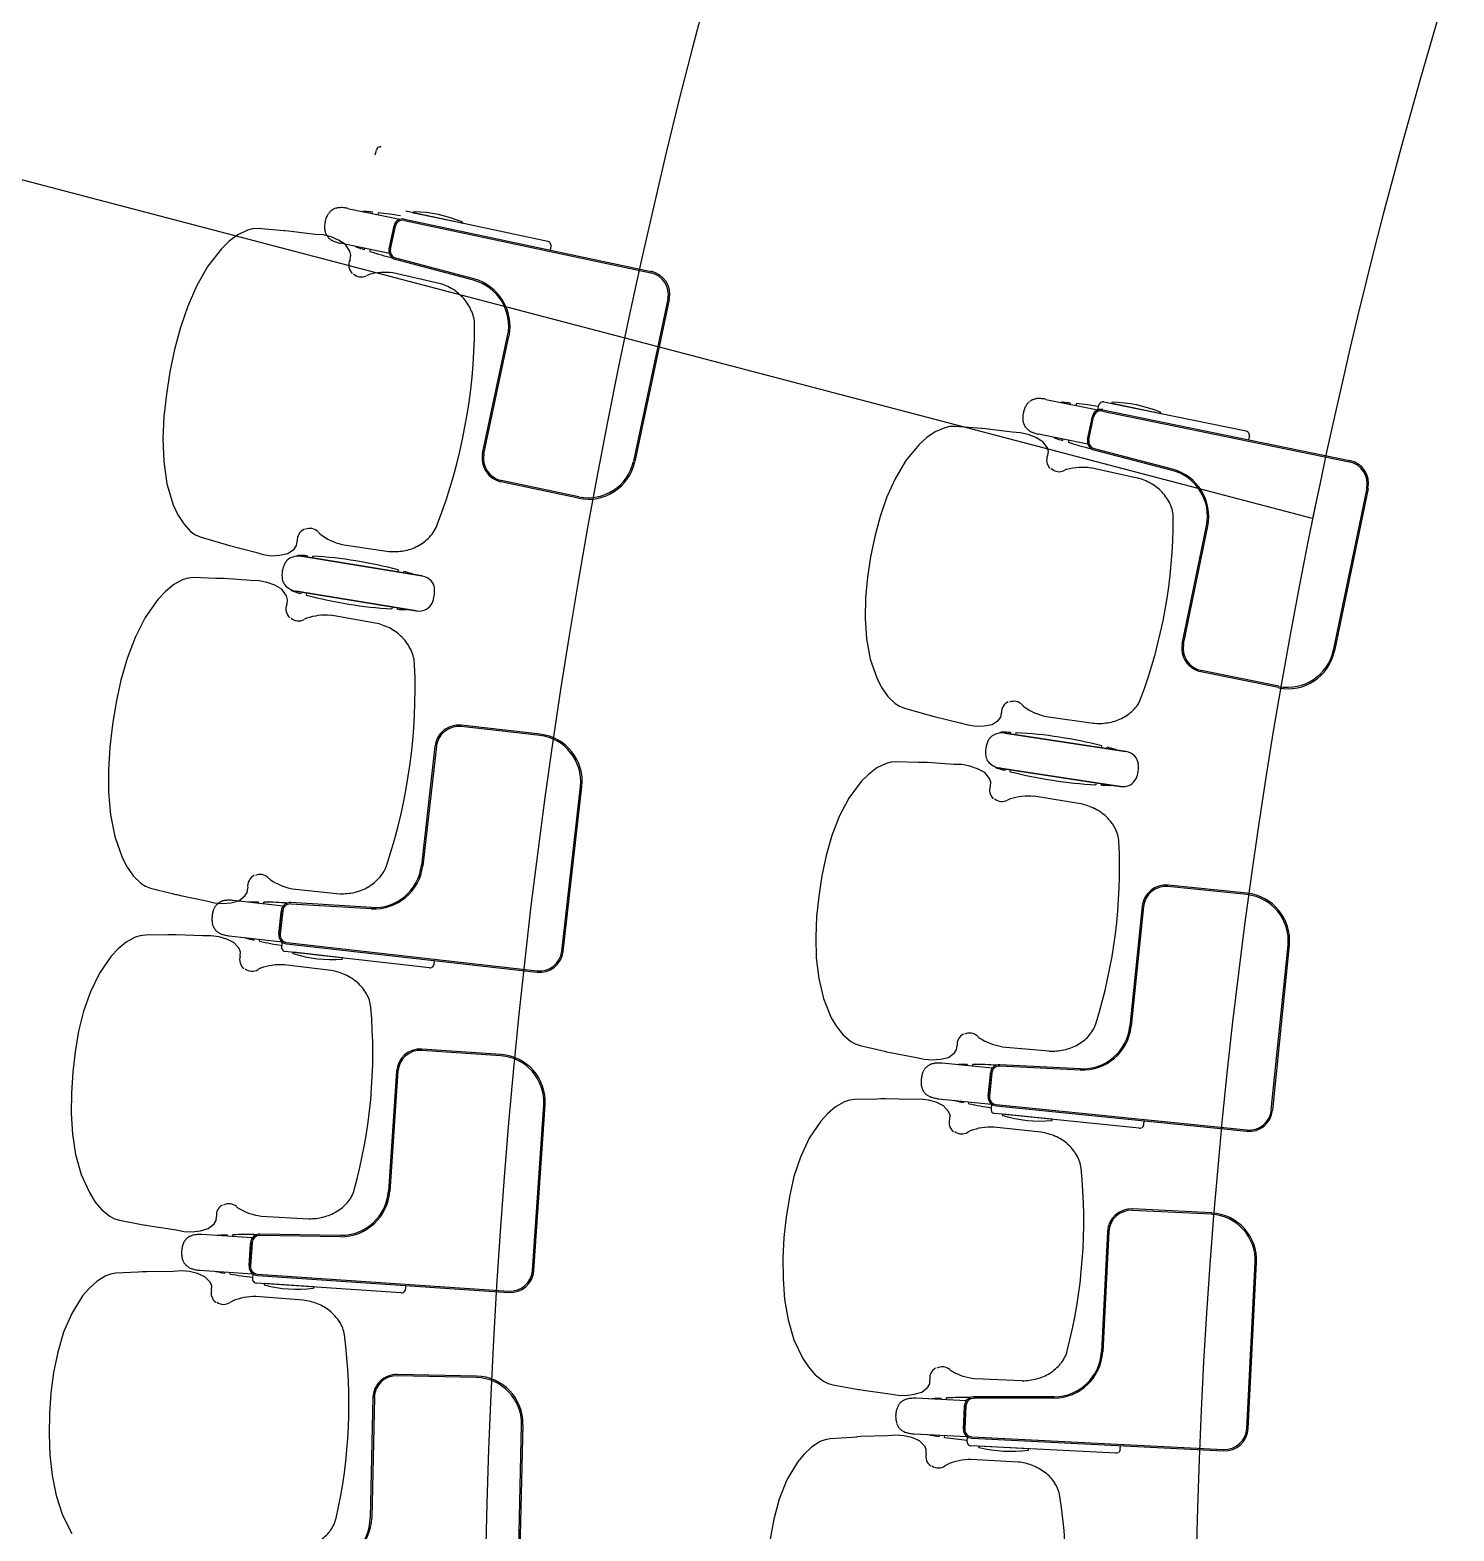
# Model space of a CAD drawing. Extents: x 324 to 2190, y 315 to 1855.
# Drawn here: x 703.1 to 799.3, y 1350.6 to 1452 of the extents above; entities that cross this region are included whole.
import ezdxf

# ---------------------------------------------------------------- set-up
doc = ezdxf.new("R2010")
doc.units = 0
doc.header["$LTSCALE"] = 48
doc.header["$MEASUREMENT"] = 0
doc.layers.add('first flr', color=8, linetype='CONTINUOUS')

msp = doc.modelspace()

# ---------------------------------------------------------------- linework, layer by layer
at = {"layer": 'first flr'}
for p, q in [((789.78, 1419), (557.85, 1479.88)), ((726.45, 1443.59), (726.52, 1443.91)), ((724.57, 1439.97), (728.1, 1439.23)), ((726.23, 1439.62), (726.25, 1439.71)), ((726.64, 1439.67), (726.61, 1439.54)), ((727.39, 1437.23), (727.72, 1438.79)), ((728.41, 1439.16), (745.06, 1435.62)), ((728.43, 1439.25), (745.08, 1435.71)), ((738.1, 1437.73), (728.5, 1439.77)), ((729.03, 1439.68), (729.03, 1439.72)), ((732.29, 1438.96), (729.05, 1439.65)), ((732.33, 1439.02), (732.32, 1438.98)), ((727.48, 1437.21), (727.81, 1438.77)), ((727.41, 1436.91), (724.07, 1437.62)), ((725.71, 1437.17), (725.73, 1437.26)), ((726.11, 1437.18), (726.08, 1437.05)), ((738.32, 1437.4), (738.27, 1437.16)), ((733.09, 1435.11), (727.82, 1436.52)), ((733.11, 1435.2), (727.84, 1436.61)), ((730.77, 1434.9), (727.64, 1435.61)), ((746.22, 1433.83), (743.89, 1422.87)), ((746.31, 1433.81), (743.98, 1422.85)), ((733.7, 1423.39), (735.39, 1431.35)), ((733.79, 1423.37), (735.48, 1431.33)), ((771.75, 1427.06), (775.28, 1426.34)), ((773.41, 1426.72), (773.43, 1426.81)), ((773.82, 1426.77), (773.79, 1426.64)), ((775.28, 1426.34), (775.35, 1426.66)), ((785.29, 1424.9), (775.68, 1426.88)), ((776.2, 1426.8), (776.21, 1426.84)), ((779.47, 1426.1), (776.23, 1426.77)), ((774.58, 1424.34), (774.9, 1425.9)), ((774.67, 1424.32), (774.99, 1425.88)), ((775.59, 1426.27), (792.26, 1422.84)), ((775.61, 1426.36), (792.28, 1422.93)), ((779.51, 1426.16), (779.5, 1426.12)), ((774.6, 1424.02), (771.26, 1424.7)), ((772.91, 1424.27), (772.92, 1424.36)), ((773.3, 1424.28), (773.28, 1424.15)), ((780.29, 1422.26), (775.02, 1423.63)), ((780.32, 1422.35), (775.04, 1423.72)), ((785.51, 1424.57), (785.46, 1424.34)), ((740.2, 1420.47), (734.95, 1421.58)), ((777.93, 1421.74), (774.79, 1422.42)), ((740.18, 1420.38), (734.94, 1421.49)), ((793.44, 1421.06), (791.18, 1410.08)), ((793.53, 1421.04), (791.27, 1410.06)), ((780.98, 1410.54), (782.62, 1418.51)), ((781.07, 1410.52), (782.71, 1418.49)), ((721.84, 1416.49), (721.82, 1416.4)), ((722.2, 1416.34), (722.22, 1416.47)), ((724.19, 1417.25), (727.37, 1416.78)), ((727.99, 1415.53), (727.97, 1415.4)), ((728.35, 1415.34), (728.37, 1415.43)), ((721.43, 1414.02), (721.42, 1413.93)), ((721.79, 1413.83), (721.82, 1413.96)), ((726.58, 1411.9), (723.41, 1412.46)), ((727.58, 1413.02), (727.56, 1412.89)), ((727.95, 1412.87), (727.97, 1412.96)), ((729.23, 1412.76), (729.07, 1412.78)), ((787.48, 1407.57), (782.23, 1408.65)), ((787.5, 1407.66), (782.25, 1408.74)), ((771.77, 1405.63), (774.95, 1405.17)), ((737.58, 1404.33), (732.25, 1404.94)), ((737.59, 1404.43), (732.26, 1405.04)), ((769.37, 1404.55), (769.35, 1404.45)), ((769.74, 1404.39), (769.76, 1404.53)), ((730.48, 1403.62), (729.56, 1395.54)), ((730.58, 1403.61), (729.65, 1395.53)), ((775.53, 1403.64), (775.51, 1403.51)), ((775.89, 1403.45), (775.91, 1403.54)), ((768.99, 1402.07), (768.98, 1401.98)), ((769.35, 1401.88), (769.37, 1402.02)), ((739.05, 1389.75), (740.32, 1400.89)), ((739.14, 1389.74), (740.41, 1400.88)), ((774.12, 1399.71), (770.95, 1400.23)), ((775.15, 1401.13), (775.13, 1401)), ((775.52, 1400.98), (775.53, 1401.07)), ((776.8, 1400.88), (776.63, 1400.9)), ((785.36, 1393.68), (780.02, 1394.22)), ((720.23, 1392.8), (716.84, 1393.19)), ((720.85, 1393.96), (724.05, 1393.64)), ((785.35, 1393.58), (780.01, 1394.13)), ((718.54, 1393.09), (718.53, 1393)), ((718.91, 1392.95), (718.92, 1393.08)), ((720.11, 1392.5), (719.93, 1390.92)), ((720.2, 1392.49), (720.02, 1390.91)), ((726.18, 1392.61), (720.73, 1392.94)), ((726.18, 1392.7), (720.74, 1393.04)), ((778.26, 1392.79), (777.44, 1384.69)), ((778.35, 1392.78), (777.53, 1384.68)), ((716.57, 1390.79), (720.15, 1390.38)), ((718.25, 1390.6), (718.24, 1390.51)), ((718.62, 1390.43), (718.64, 1390.56)), ((720.15, 1390.38), (720.11, 1390.05)), ((720.45, 1390.26), (737.37, 1388.33)), ((720.46, 1390.35), (737.38, 1388.42)), ((786.99, 1379.02), (788.13, 1390.17)), ((787.09, 1379.01), (788.22, 1390.16)), ((730.11, 1388.63), (720.36, 1389.74)), ((720.88, 1389.66), (720.88, 1389.62)), ((724.2, 1389.31), (720.91, 1389.68)), ((724.22, 1389.24), (724.23, 1389.27)), ((730.42, 1388.88), (730.45, 1389.12)), ((723.47, 1388.44), (720.29, 1388.84)), ((734.94, 1382.68), (729.58, 1383.05)), ((734.94, 1382.78), (729.59, 1383.14)), ((768.79, 1383.3), (771.99, 1383.01)), ((768.14, 1381.84), (764.75, 1382.18)), ((766.44, 1382.1), (766.44, 1382.01)), ((766.82, 1381.97), (766.83, 1382.1)), ((774.09, 1381.72), (768.64, 1381.98)), ((774.1, 1381.81), (768.65, 1382.08)), ((727.88, 1381.65), (727.33, 1373.53)), ((727.98, 1381.64), (727.43, 1373.52)), ((768.02, 1381.54), (767.86, 1379.95)), ((768.11, 1381.53), (767.95, 1379.94)), ((737.07, 1368.18), (737.83, 1379.37)), ((737.17, 1368.18), (737.92, 1379.36)), ((764.51, 1379.78), (768.09, 1379.42)), ((766.19, 1379.61), (766.18, 1379.52)), ((766.56, 1379.44), (766.58, 1379.57)), ((768.09, 1379.42), (768.06, 1379.09)), ((768.4, 1379.3), (785.33, 1377.58)), ((768.41, 1379.39), (785.34, 1377.67)), ((778.07, 1377.79), (768.31, 1378.78)), ((768.83, 1378.7), (768.83, 1378.66)), ((772.16, 1378.39), (768.86, 1378.73)), ((772.18, 1378.32), (772.18, 1378.36)), ((778.38, 1378.04), (778.4, 1378.28)), ((771.43, 1377.52), (768.24, 1377.87)), ((718.74, 1371.85), (721.95, 1371.67)), ((782.96, 1371.97), (777.6, 1372.23)), ((782.97, 1372.06), (777.61, 1372.33)), ((775.92, 1370.81), (775.52, 1362.68)), ((776.02, 1370.8), (775.61, 1362.67)), ((718.13, 1370.37), (714.73, 1370.6)), ((716.43, 1370.58), (716.42, 1370.49)), ((716.81, 1370.46), (716.82, 1370.59)), ((718.03, 1370.07), (717.92, 1368.48)), ((718.12, 1370.06), (718.01, 1368.47)), ((724.09, 1370.45), (718.63, 1370.53)), ((724.09, 1370.54), (718.64, 1370.63)), ((714.57, 1368.19), (718.17, 1367.95)), ((716.26, 1368.08), (716.26, 1367.99)), ((716.64, 1367.92), (716.65, 1368.05)), ((718.17, 1367.95), (718.15, 1367.62)), ((718.48, 1367.93), (735.46, 1366.78)), ((718.48, 1367.84), (735.46, 1366.69)), ((785.35, 1357.5), (785.91, 1368.7)), ((785.44, 1357.5), (786, 1368.7)), ((728.2, 1366.66), (718.41, 1367.32)), ((718.93, 1367.26), (718.93, 1367.22)), ((722.27, 1367.06), (718.96, 1367.28)), ((722.29, 1366.99), (722.29, 1367.03)), ((728.5, 1366.92), (728.51, 1367.16)), ((721.58, 1366.16), (718.38, 1366.41)), ((733.29, 1361.03), (727.93, 1361.15)), ((733.29, 1360.94), (727.93, 1361.05)), ((766.95, 1360.86), (770.16, 1360.73)), ((726.29, 1359.58), (726.11, 1351.44)), ((726.39, 1359.58), (726.21, 1351.44)), ((766.37, 1359.36), (762.97, 1359.53)), ((764.67, 1359.54), (764.66, 1359.45)), ((765.05, 1359.43), (765.05, 1359.56)), ((766.27, 1359.05), (766.19, 1357.46)), ((766.36, 1359.05), (766.28, 1357.46)), ((772.32, 1359.64), (766.87, 1359.63)), ((772.32, 1359.54), (766.87, 1359.53)), ((736.09, 1346.55), (736.33, 1357.76)), ((736.18, 1346.54), (736.43, 1357.75)), ((762.85, 1357.12), (766.45, 1356.94)), ((764.54, 1357.04), (764.54, 1356.95)), ((764.92, 1356.89), (764.93, 1357.02)), ((766.45, 1356.94), (766.43, 1356.61)), ((766.76, 1356.93), (783.76, 1356.07)), ((766.76, 1356.83), (783.76, 1355.98)), ((776.5, 1355.82), (766.7, 1356.32)), ((767.23, 1356.26), (767.22, 1356.22)), ((770.56, 1356.12), (767.26, 1356.29)), ((770.59, 1356.05), (770.59, 1356.09)), ((776.79, 1356.09), (776.8, 1356.33)), ((769.88, 1355.21), (766.68, 1355.4))]:
    msp.add_line(p, q, dxfattribs=at)
at = {"layer": 'first flr', "linetype": 'Continuous'}
for p, q in [((727.72, 1438.79), (727.41, 1437.36)), ((717.17, 1438.19), (716.58, 1437.76)), ((717.82, 1438.5), (717.17, 1438.19)), ((718.16, 1438.58), (717.82, 1438.5)), ((718.51, 1438.6), (718.16, 1438.58)), ((720.02, 1438.48), (718.51, 1438.6)), ((720.28, 1438.46), (720.02, 1438.48)), ((720.34, 1438.46), (720.28, 1438.46)), ((720.59, 1438.44), (720.34, 1438.46)), ((722.38, 1438.21), (720.59, 1438.44)), ((722.93, 1438.18), (722.38, 1438.21)), ((723.46, 1438.04), (722.93, 1438.18)), ((723.97, 1437.82), (723.46, 1438.04)), ((724.44, 1437.52), (723.97, 1437.82)), ((716.05, 1437.24), (715.13, 1436.06)), ((716.58, 1437.76), (716.05, 1437.24)), ((724.73, 1437.07), (724.44, 1437.52)), ((724.8, 1436.8), (724.73, 1437.07)), ((724.75, 1436.53), (724.8, 1436.8)), ((727.41, 1437.36), (727.39, 1437.23)), ((715.13, 1436.06), (714.38, 1434.75)), ((724.74, 1436.5), (724.75, 1436.53)), ((714.38, 1434.75), (713.78, 1433.35)), ((713.78, 1433.35), (713.29, 1431.91)), ((713.29, 1431.91), (712.89, 1430.43)), ((712.89, 1430.43), (712.57, 1428.93)), ((712.57, 1428.93), (712.33, 1427.42)), ((712.33, 1427.42), (712.16, 1425.9)), ((712.16, 1425.9), (712.09, 1424.38)), ((774.9, 1425.9), (774.61, 1424.46)), ((712.09, 1424.38), (712.15, 1422.86)), ((774.61, 1424.46), (774.58, 1424.34)), ((712.15, 1422.86), (712.37, 1421.36)), ((712.37, 1421.36), (712.8, 1419.93)), ((712.8, 1419.93), (713.11, 1419.26)), ((713.11, 1419.26), (713.5, 1418.64)), ((713.5, 1418.64), (713.99, 1418.11)), ((713.99, 1418.11), (714.29, 1417.91)), ((714.29, 1417.91), (714.61, 1417.77)), ((714.61, 1417.77), (716.05, 1417.34)), ((716.05, 1417.34), (716.31, 1417.26)), ((716.31, 1417.26), (716.34, 1417.25)), ((716.34, 1417.25), (716.36, 1417.24)), ((716.36, 1417.24), (716.6, 1417.17)), ((716.6, 1417.17), (718.35, 1416.73)), ((718.35, 1416.73), (718.88, 1416.57)), ((718.88, 1416.57), (719.42, 1416.49)), ((719.42, 1416.49), (719.98, 1416.52)), ((719.98, 1416.52), (720.53, 1416.63)), ((720.53, 1416.63), (720.96, 1416.94)), ((720.96, 1416.94), (721.12, 1417.17)), ((721.12, 1417.17), (721.17, 1417.45)), ((721.17, 1417.45), (721.17, 1417.47)), ((721.43, 1416.45), (721.62, 1416.43)), ((721.62, 1416.43), (721.43, 1416.45)), ((721.62, 1416.43), (729.45, 1415.15)), ((729.45, 1415.15), (721.62, 1416.43)), ((729.45, 1415.15), (729.62, 1415.12)), ((729.62, 1415.12), (729.45, 1415.15)), ((721.23, 1414.06), (721.05, 1414.09)), ((721.05, 1414.09), (721.23, 1414.06)), ((729.07, 1412.78), (721.23, 1414.06)), ((721.23, 1414.06), (729.07, 1412.78)), ((729.07, 1412.78), (729.23, 1412.76))]:
    msp.add_line(p, q, dxfattribs=at)
for points in [[(771.88, 1423.26), (771.89, 1423.28), (771.93, 1423.53), (771.86, 1423.78), (771.56, 1424.19), (771.08, 1424.47), (770.57, 1424.68), (770.03, 1424.8), (769.48, 1424.84), (767.69, 1425.06), (767.44, 1425.08), (767.39, 1425.09), (767.12, 1425.11), (765.62, 1425.23), (765.27, 1425.22), (764.93, 1425.14), (764.29, 1424.86), (763.71, 1424.47), (763.19, 1424.01), (762.3, 1422.93), (761.59, 1421.73), (761.02, 1420.46), (760.56, 1419.14), (760.2, 1417.79), (759.92, 1416.42), (759.71, 1415.04), (759.58, 1413.65), (759.55, 1412.25), (759.64, 1410.86), (759.89, 1409.49), (760.35, 1408.17), (760.68, 1407.55), (761.08, 1406.98), (761.58, 1406.5), (761.88, 1406.31), (762.2, 1406.18), (763.66, 1405.77), (763.91, 1405.7), (763.94, 1405.69), (763.96, 1405.68), (764.21, 1405.62), (765.96, 1405.2), (766.49, 1405.05), (767.04, 1404.97), (767.59, 1404.99), (768.13, 1405.09), (768.56, 1405.37), (768.71, 1405.58), (768.76, 1405.83), (768.75, 1405.86)], [(720.48, 1413.21), (720.49, 1413.24), (720.52, 1413.51), (720.45, 1413.78), (720.13, 1414.22), (719.65, 1414.5), (719.13, 1414.69), (718.59, 1414.8), (718.04, 1414.81), (716.24, 1414.95), (715.99, 1414.95), (715.93, 1414.96), (715.67, 1414.96), (714.16, 1415.01), (713.81, 1414.98), (713.47, 1414.88), (712.84, 1414.54), (712.27, 1414.08), (711.76, 1413.54), (710.9, 1412.31), (710.22, 1410.97), (709.68, 1409.54), (709.26, 1408.07), (708.94, 1406.58), (708.69, 1405.07), (708.52, 1403.55), (708.42, 1402.02), (708.43, 1400.5), (708.56, 1398.98), (708.85, 1397.5), (709.35, 1396.09), (709.69, 1395.43), (710.11, 1394.83), (710.63, 1394.33), (710.93, 1394.14), (711.25, 1394.02), (712.72, 1393.65), (712.98, 1393.59), (713.01, 1393.58), (713.03, 1393.58), (713.28, 1393.51), (715.04, 1393.16), (715.58, 1393.02), (716.13, 1392.97), (716.68, 1393.02), (717.22, 1393.16), (717.64, 1393.5), (717.79, 1393.73), (717.83, 1394.01), (717.82, 1394.03)], [(768.97, 1404.5), (769.15, 1404.48), (777, 1403.28), (777.16, 1403.25)], [(777.16, 1403.25), (777, 1403.28), (769.15, 1404.48), (768.97, 1404.5)], [(768, 1400.91), (768.01, 1400.94), (768.04, 1401.19), (767.95, 1401.43), (767.63, 1401.83), (767.14, 1402.09), (766.62, 1402.27), (766.08, 1402.37), (765.53, 1402.38), (763.73, 1402.51), (763.48, 1402.51), (763.42, 1402.51), (763.16, 1402.52), (761.65, 1402.56), (761.3, 1402.54), (760.96, 1402.45), (760.34, 1402.14), (759.78, 1401.71), (759.29, 1401.22), (758.45, 1400.1), (757.8, 1398.87), (757.3, 1397.57), (756.91, 1396.23), (756.62, 1394.86), (756.41, 1393.48), (756.27, 1392.09), (756.21, 1390.7), (756.24, 1389.3), (756.41, 1387.91), (756.73, 1386.55), (757.26, 1385.26), (757.61, 1384.66), (758.05, 1384.12), (758.57, 1383.66), (758.88, 1383.49), (759.21, 1383.37), (760.68, 1383.04), (760.94, 1382.98), (760.97, 1382.97), (760.99, 1382.96), (761.24, 1382.91), (763.01, 1382.58), (763.54, 1382.45), (764.09, 1382.41), (764.64, 1382.45), (765.18, 1382.58), (765.59, 1382.89), (765.73, 1383.1), (765.77, 1383.35), (765.77, 1383.38)], [(776.63, 1400.9), (768.79, 1402.1), (768.6, 1402.14)], [(768.6, 1402.14), (768.79, 1402.1), (776.63, 1400.9), (776.8, 1400.88)], [(719.93, 1390.92), (720.09, 1392.38), (720.11, 1392.5)], [(717.32, 1389.42), (717.32, 1389.44), (717.34, 1389.7), (717.25, 1389.94), (716.92, 1390.33), (716.42, 1390.56), (715.89, 1390.73), (715.35, 1390.8), (714.79, 1390.79), (712.99, 1390.86), (712.74, 1390.85), (712.69, 1390.85), (712.42, 1390.85), (710.91, 1390.84), (710.57, 1390.8), (710.23, 1390.7), (709.62, 1390.36), (709.08, 1389.92), (708.6, 1389.41), (707.81, 1388.27), (707.2, 1387.01), (706.74, 1385.69), (706.4, 1384.34), (706.16, 1382.96), (706, 1381.57), (705.91, 1380.18), (705.9, 1378.78), (705.99, 1377.39), (706.2, 1376.01), (706.57, 1374.66), (707.15, 1373.39), (707.52, 1372.8), (707.98, 1372.27), (708.52, 1371.84), (708.83, 1371.67), (709.16, 1371.57), (710.64, 1371.29), (710.91, 1371.24), (710.93, 1371.23), (710.96, 1371.23), (711.21, 1371.18), (712.99, 1370.92), (713.53, 1370.81), (714.08, 1370.79), (714.63, 1370.85), (715.16, 1371), (715.56, 1371.32), (715.69, 1371.54), (715.72, 1371.79), (715.72, 1371.82)], [(767.86, 1379.95), (768.01, 1381.41), (768.02, 1381.54)], [(765.26, 1378.41), (765.27, 1378.43), (765.29, 1378.68), (765.19, 1378.92), (764.85, 1379.3), (764.35, 1379.54), (763.82, 1379.69), (763.27, 1379.76), (762.72, 1379.74), (760.92, 1379.78), (760.67, 1379.77), (760.61, 1379.77), (760.35, 1379.76), (758.84, 1379.73), (758.49, 1379.68), (758.16, 1379.58), (757.55, 1379.24), (757.02, 1378.79), (756.55, 1378.27), (755.77, 1377.11), (755.18, 1375.84), (754.74, 1374.52), (754.43, 1373.16), (754.21, 1371.78), (754.06, 1370.39), (753.99, 1369), (754, 1367.6), (754.11, 1366.21), (754.35, 1364.83), (754.74, 1363.49), (755.33, 1362.23), (755.72, 1361.65), (756.18, 1361.12), (756.73, 1360.69), (757.04, 1360.54), (757.37, 1360.44), (758.86, 1360.18), (759.12, 1360.13), (759.15, 1360.13), (759.17, 1360.12), (759.42, 1360.08), (761.21, 1359.84), (761.75, 1359.74), (762.3, 1359.73), (762.85, 1359.8), (763.38, 1359.95), (763.78, 1360.28), (763.91, 1360.5), (763.93, 1360.75), (763.92, 1360.78)], [(717.92, 1368.48), (718.02, 1369.94), (718.03, 1370.07)], [(715.38, 1366.86), (715.39, 1366.88), (715.4, 1367.14), (715.29, 1367.37), (714.94, 1367.74), (714.43, 1367.96), (713.9, 1368.1), (713.35, 1368.15), (712.8, 1368.11), (711, 1368.09), (710.75, 1368.08), (710.69, 1368.08), (710.43, 1368.06), (708.92, 1367.98), (708.57, 1367.93), (708.24, 1367.81), (707.65, 1367.45), (707.13, 1366.98), (706.67, 1366.45), (705.94, 1365.27), (705.38, 1363.99), (704.99, 1362.65), (704.71, 1361.28), (704.53, 1359.89), (704.44, 1358.5), (704.41, 1357.1), (704.46, 1355.71), (704.61, 1354.32), (704.89, 1352.95), (705.32, 1351.63), (705.95, 1350.38)], [(766.19, 1357.46), (766.26, 1358.93), (766.27, 1359.05)], [(763.67, 1355.79), (763.68, 1355.81), (763.68, 1356.06), (763.58, 1356.3), (763.22, 1356.66), (762.7, 1356.87), (762.17, 1356.99), (761.62, 1357.04), (761.07, 1356.99), (759.26, 1356.94), (759.01, 1356.92), (758.96, 1356.91), (758.69, 1356.89), (757.19, 1356.78), (756.85, 1356.72), (756.52, 1356.6), (755.93, 1356.22), (755.42, 1355.75), (754.98, 1355.21), (754.26, 1354.01), (753.74, 1352.72), (753.37, 1351.37), (753.12, 1350)]]:
    msp.add_lwpolyline(points, dxfattribs=at)
at = {"layer": 'first flr'}
for centre, radius, start, end in [((1177.15, 1339.99), 491.34, 150.8026, 208.9269), ((1177.15, 1339.99), 443.34, 149.0055, 210.6408), ((1177.15, 1339.99), 395.34, 146.7461, 168.4711), ((726.79, 1443.86), 0.275, 113.4866, 168.2435), ((726.79, 1443.87), 0.261, 77.549, 110.0427), ((724.05, 1439.09), 0.935, 128.6373, 135.6612), ((724.01, 1439.14), 0.867, 121.0769, 128.5926), ((724.02, 1439.12), 0.886, 113.6255, 120.9942), ((724.06, 1439.02), 1, 106.9595, 113.5879), ((724.09, 1438.94), 1.08, 100.9697, 107.0512), ((724.11, 1438.8), 1.23, 95.505, 100.8442), ((724.14, 1438.54), 1.48, 86.0993, 95.5533), ((723.98, 1436.94), 3.09, 79.7285, 85.2289), ((724.42, 1439.35), 0.642, 76.6567, 80.1942), ((725.5, 1438.58), 2.49, 168.879, 175.6139), ((725.48, 1438.51), 2.49, 160.4113, 167.1463), ((724.39, 1438.87), 1.34, 153.7811, 159.1861), ((724.32, 1438.91), 1.26, 148.6687, 153.9714), ((724.12, 1439.03), 1.02, 142.3758, 148.6364), ((724.07, 1439.06), 0.966, 135.5657, 142.2557), ((725.68, 1439.44), 0.32, 85.3803, 102.7312), ((723.29, 1409.83), 30.03, 84.3376, 85.3803), ((723.29, 1409.83), 30.03, 80.6792, 83.5963), ((728.3, 1438.66), 0.601, 78.0126, 168.0126), ((728.3, 1438.66), 0.601, 110.1177, 168.0126), ((728.3, 1438.66), 0.508, 78.0127, 168.0127), ((729.06, 1439.72), 0.028, 88.8692, 167.0126), ((729.05, 1439.68), 0.028, 167.0126, 258.0126), ((728.89, 1430.93), 8.81, 67.1561, 88.8692), ((732.29, 1438.99), 0.028, 258.0126, 349.0126), ((732.3, 1439.03), 0.028, 349.0126, 67.1561), ((724.36, 1438.7), 1.34, 176.8392, 182.2442), ((724.28, 1438.69), 1.26, 182.0539, 187.3566), ((724.04, 1438.66), 1.02, 187.3889, 193.6495), ((723.99, 1438.65), 0.966, 193.7696, 200.4596), ((723.96, 1438.64), 0.935, 200.3641, 207.388), ((723.9, 1438.61), 0.867, 207.4327, 214.9484), ((723.91, 1438.62), 0.886, 215.0311, 222.3998), ((723.99, 1438.7), 1, 222.4374, 229.0658), ((724.05, 1438.76), 1.08, 228.9741, 235.0555), ((724.13, 1438.88), 1.23, 235.1811, 240.5202), ((724.26, 1439.1), 1.48, 240.472, 249.926), ((724.77, 1440.63), 3.09, 250.7964, 256.2968), ((724.19, 1438.25), 0.642, 255.8306, 259.3681), ((725.3, 1437.65), 0.32, 233.2288, 250.6449), ((735.15, 1465.69), 30.03, 250.6449, 251.6876), ((735.15, 1465.69), 30.03, 252.429, 255.5134), ((727.97, 1437.1), 0.601, 168.0126, 255.0126), ((727.97, 1437.1), 0.601, 168.0126, 199.025), ((727.97, 1437.1), 0.508, 168.0126, 255.0126), ((738.03, 1437.43), 0.304, 48.3348, 76.1241), ((738.04, 1437.45), 0.286, 349.036, 43.6203), ((725.49, 1436.14), 0.832, 154.4807, 224.1914), ((725.5, 1436.1), 0.769, 226.0538, 295.7646), ((726.64, 1433.97), 1.64, 111.9051, 119.0643), ((727.11, 1431.64), 4, 82.4924, 105.7778), ((729.71, 1431.25), 3.8, 58.8075, 73.8645), ((732.26, 1432.02), 3.2, 348.0143, 75.0109), ((732.22, 1432), 3.33, 348.5521, 74.4731), ((744.72, 1434.13), 1.53, 348.6914, 77.3338), ((744.75, 1434.15), 1.6, 348.0126, 78.0126), ((729.79, 1431.51), 3.54, 41.7443, 57.7836), ((730.15, 1431.87), 3.03, 22.0036, 41.2401), ((730.81, 1432.08), 2.35, 357.6445, 23.2573), ((695.02, 1432.22), 38.14, 339.1346, 359.6329), ((771.51, 1426), 1.26, 149.0317, 154.3344), ((771.3, 1426.12), 1.02, 142.7388, 148.9993), ((771.25, 1426.15), 0.966, 135.9287, 142.6186), ((771.23, 1426.17), 0.935, 129.0003, 136.0242), ((771.19, 1426.23), 0.867, 121.4399, 128.9556), ((771.2, 1426.21), 0.886, 113.9885, 121.3572), ((771.24, 1426.1), 1, 107.3225, 113.9509), ((771.27, 1426.02), 1.08, 101.3327, 107.4142), ((771.3, 1425.89), 1.23, 95.868, 101.2072), ((771.32, 1425.63), 1.48, 86.4623, 95.9163), ((771.18, 1424.03), 3.09, 80.0914, 85.5919), ((771.6, 1426.44), 0.642, 77.0197, 80.5572), ((772.86, 1426.54), 0.32, 85.7433, 103.0942), ((770.65, 1396.91), 30.03, 84.7006, 85.7433), ((770.65, 1396.91), 30.03, 81.0422, 83.9593), ((775.62, 1426.61), 0.275, 113.8496, 168.6065), ((775.63, 1426.63), 0.261, 77.9119, 110.4057), ((776.23, 1426.8), 0.028, 167.3756, 258.3756), ((776.24, 1426.83), 0.028, 89.2322, 167.3756), ((776.12, 1418.05), 8.81, 67.5191, 89.2322), ((772.68, 1425.68), 2.49, 169.242, 175.9769), ((771.54, 1425.79), 1.34, 177.2022, 182.6072), ((771.46, 1425.78), 1.26, 182.4169, 187.7195), ((771.22, 1425.75), 1.02, 187.7519, 194.0124), ((772.67, 1425.61), 2.49, 160.7743, 167.5093), ((771.57, 1425.96), 1.34, 154.144, 159.549), ((775.49, 1425.78), 0.601, 78.3756, 168.3756), ((775.49, 1425.78), 0.601, 110.4807, 168.3756), ((775.49, 1425.78), 0.508, 78.3757, 168.3757), ((779.47, 1426.13), 0.028, 258.3756, 349.3756), ((779.48, 1426.17), 0.028, 349.3756, 67.5191), ((771.17, 1425.74), 0.966, 194.1326, 200.8225), ((771.14, 1425.73), 0.935, 200.727, 207.7509), ((771.08, 1425.69), 0.867, 207.7956, 215.3114), ((771.1, 1425.71), 0.886, 215.3941, 222.7628), ((771.18, 1425.78), 1, 222.8004, 229.4288), ((771.24, 1425.85), 1.08, 229.3371, 235.4185), ((771.31, 1425.97), 1.23, 235.5441, 240.8832), ((771.44, 1426.19), 1.48, 240.835, 250.289), ((771.94, 1427.72), 3.09, 251.1593, 256.6598), ((771.38, 1425.34), 0.642, 256.1935, 259.731), ((785.22, 1424.61), 0.304, 48.6977, 76.4871), ((785.23, 1424.63), 0.286, 349.399, 43.9833), ((772.49, 1424.75), 0.32, 233.5918, 251.0079), ((782.16, 1452.84), 30.03, 251.0079, 252.0506), ((782.16, 1452.84), 30.03, 252.792, 255.8764), ((775.17, 1424.22), 0.601, 168.3756, 255.3756), ((775.17, 1424.22), 0.601, 168.3756, 199.388), ((775.17, 1424.22), 0.508, 168.3756, 255.3756), ((735.27, 1423.06), 1.6, 168.0126, 258.0126), ((735.29, 1423.07), 1.53, 168.6914, 257.3338), ((740.85, 1423.51), 3.2, 258.0144, 348.0109), ((740.83, 1423.55), 3.14, 258.54, 347.4853), ((772.58, 1422.95), 0.769, 156.6595, 226.3702), ((791.94, 1421.35), 1.53, 349.0544, 77.6968), ((791.96, 1421.37), 1.6, 348.3756, 78.3756), ((772.66, 1422.94), 0.769, 226.3702, 296.081), ((773.72, 1420.83), 1.6, 109.9107, 117.0698), ((774.21, 1418.48), 3.98, 81.7082, 104.9936), ((776.97, 1418.08), 3.79, 60.3566, 75.4135), ((779.48, 1419.16), 3.2, 348.3773, 75.3739), ((779.44, 1419.13), 3.33, 348.9151, 74.8361), ((777.13, 1418.36), 3.47, 44.3784, 60.4178), ((777.54, 1418.76), 2.89, 25.0534, 44.2899), ((1177.15, 1339.99), 395.34, 168.1903, 198.7783), ((778.2, 1419.05), 2.17, 359.9002, 25.513), ((728.43, 1419.4), 2.35, 315.5103, 341.1231), ((745.55, 1419), 34.82, 339.5836, 0.0819), ((722, 1417.53), 0.832, 114.5762, 184.2869), ((722.03, 1417.57), 0.769, 43.003, 112.7137), ((723.86, 1419.14), 1.64, 219.7033, 226.8625), ((725.14, 1421.14), 4, 232.9898, 256.2752), ((727.9, 1419.83), 3.03, 297.5275, 316.764), ((721.26, 1415.23), 1.23, 82.0889, 123.1104), ((721.26, 1415.23), 1.23, 82.0889, 123.1104), ((721.28, 1416.19), 0.32, 88.1226, 130.0459), ((720.31, 1386.5), 30.03, 87.0799, 88.1226), ((720.31, 1386.5), 30.03, 75.1713, 86.3386), ((727.71, 1420.57), 3.8, 264.9031, 279.96), ((727.69, 1420.29), 3.54, 280.984, 297.0233), ((721.9, 1415.17), 1.76, 152.504, 189.0058), ((721.9, 1415.17), 1.76, 152.504, 189.0058), ((721.12, 1415.54), 0.894, 126.0626, 150.7792), ((721.12, 1415.54), 0.894, 126.0626, 150.7792), ((721.04, 1415.06), 0.894, 190.7307, 215.4473), ((721.04, 1415.06), 0.894, 190.7307, 215.4473), ((721.28, 1415.31), 1.23, 218.3995, 259.421), ((721.28, 1415.31), 1.23, 218.3995, 259.421), ((720.31, 1386.5), 30.03, 73.3873, 74.4299), ((728.8, 1414.97), 0.32, 55.1232, 73.3873), ((729.38, 1413.95), 1.19, 45.0554, 78.5364), ((729.38, 1413.95), 1.19, 45.0554, 78.5364), ((729.56, 1414.19), 0.895, 6.2553, 42.538), ((729.56, 1414.19), 0.895, 6.2553, 42.538), ((720.98, 1414.39), 0.32, 211.5087, 253.3873), ((729.48, 1442.86), 30.03, 253.3873, 254.4299), ((729.48, 1442.86), 30.03, 255.1713, 266.3386), ((728.54, 1414.08), 1.92, 335.3517, 6.1559), ((728.54, 1414.08), 1.92, 335.3517, 6.1559), ((721.24, 1412.89), 0.832, 157.223, 226.9337), ((723.08, 1408.47), 4, 85.2347, 108.5201), ((729.48, 1442.86), 30.03, 267.0799, 268.1226), ((728.51, 1413.17), 0.32, 268.1226, 286.3223), ((729.38, 1413.94), 1.19, 262.974, 296.4493), ((729.38, 1413.94), 1.19, 262.974, 296.4493), ((729.47, 1413.66), 0.895, 298.966, 335.2513), ((729.47, 1413.66), 0.895, 298.966, 335.2513), ((721.26, 1412.85), 0.769, 228.7962, 298.5069), ((722.5, 1410.78), 1.64, 114.6474, 121.8066), ((725.7, 1408.21), 3.8, 61.5498, 76.6068), ((725.77, 1408.47), 3.54, 44.4866, 60.5259), ((726.11, 1408.84), 3.03, 24.7459, 43.9824), ((782.55, 1410.22), 1.6, 168.3756, 258.3756), ((782.57, 1410.23), 1.53, 169.0544, 257.6968), ((726.75, 1409.08), 2.35, 0.3868, 25.9996), ((788.13, 1410.7), 3.2, 258.3774, 348.3739), ((788.11, 1410.74), 3.14, 258.903, 347.8483), ((691, 1407.52), 38.14, 341.877, 2.3752), ((769.52, 1405.9), 0.769, 113.2952, 183.0059), ((769.6, 1405.88), 0.769, 43.5844, 113.2952), ((771.33, 1407.49), 1.6, 222.5956, 229.7548), ((776.15, 1407.6), 2.17, 314.1524, 339.7652), ((772.6, 1409.52), 3.98, 234.6718, 257.9572), ((775.39, 1408.62), 3.47, 279.2476, 295.287), ((775.63, 1408.1), 2.89, 295.3756, 314.612), ((732.08, 1403.44), 1.6, 83.4973, 173.4973), ((732.09, 1403.42), 1.53, 84.1761, 172.8184), ((737.19, 1401.22), 3.14, 354.0246, 82.9699), ((737.23, 1401.24), 3.2, 353.499, 83.4955), ((768.66, 1403.59), 0.894, 126.5974, 151.314), ((768.66, 1403.59), 0.894, 126.5974, 151.314), ((768.81, 1403.28), 1.23, 82.6238, 123.6452), ((768.81, 1403.28), 1.23, 82.6238, 123.6452), ((768.81, 1404.24), 0.32, 88.6575, 130.5807), ((768.12, 1374.54), 30.03, 87.6148, 88.6575), ((768.12, 1374.54), 30.03, 75.7061, 86.8734), ((775.33, 1408.94), 3.79, 264.2519, 279.3088), ((769.44, 1403.22), 1.76, 153.0389, 189.5407), ((769.44, 1403.22), 1.76, 153.0389, 189.5407), ((768.12, 1374.54), 30.03, 73.9221, 74.9648), ((776.35, 1403.09), 0.32, 55.658, 73.9221), ((768.58, 1403.1), 0.894, 191.2656, 215.9822), ((768.58, 1403.1), 0.894, 191.2656, 215.9822), ((768.82, 1403.35), 1.23, 218.9343, 259.9558), ((768.82, 1403.35), 1.23, 218.9343, 259.9558), ((768.54, 1402.44), 0.32, 212.0436, 253.9221), ((776.94, 1402.08), 1.19, 45.5902, 79.0712), ((776.94, 1402.08), 1.19, 45.5902, 79.0712), ((777.12, 1402.32), 0.895, 6.7902, 43.0728), ((777.12, 1402.32), 0.895, 6.7902, 43.0728), ((776.1, 1402.2), 1.92, 335.8866, 6.6908), ((776.1, 1402.2), 1.92, 335.8866, 6.6908), ((776.77, 1430.99), 30.03, 253.9221, 254.9648), ((776.77, 1430.99), 30.03, 255.7061, 266.8734), ((777.03, 1401.78), 0.895, 299.5009, 335.7861), ((777.03, 1401.78), 0.895, 299.5009, 335.7861), ((768.72, 1400.65), 0.769, 159.5736, 229.2844), ((770.57, 1396.26), 3.98, 84.6224, 107.9078), ((776.77, 1430.99), 30.03, 267.6148, 268.6575), ((776.07, 1401.28), 0.32, 268.6575, 286.8571), ((776.93, 1402.07), 1.19, 263.5088, 296.9841), ((776.93, 1402.07), 1.19, 263.5088, 296.9841), ((768.8, 1400.64), 0.769, 229.2844, 298.9951), ((769.97, 1398.58), 1.6, 112.8248, 119.984), ((773.35, 1396), 3.79, 63.2707, 78.3277), ((773.5, 1396.29), 3.47, 47.2926, 63.3319), ((773.89, 1396.71), 2.89, 27.9676, 47.204), ((774.53, 1397.04), 2.17, 2.8143, 28.4271), ((741.92, 1395.32), 34.82, 342.4977, 2.996), ((726.38, 1395.9), 3.2, 266.499, 353.4956), ((726.35, 1395.94), 3.33, 267.0368, 352.9578), ((724.99, 1396.31), 2.35, 318.2526, 343.8654), ((718.65, 1394.14), 0.832, 117.3185, 187.0292), ((718.68, 1394.17), 0.769, 45.7453, 115.456), ((720.43, 1395.83), 1.64, 222.4456, 229.6048), ((721.62, 1397.89), 4, 235.7321, 259.0175), ((724.43, 1396.71), 3.03, 300.2698, 319.5063), ((779.86, 1392.62), 1.6, 84.204, 174.204), ((716.46, 1392.11), 1.08, 106.4544, 112.5358), ((716.5, 1391.97), 1.23, 100.9896, 106.3288), ((716.55, 1391.72), 1.48, 91.5839, 101.0379), ((716.54, 1390.11), 3.09, 85.2131, 90.7135), ((716.75, 1392.55), 0.642, 82.1418, 85.6793), ((724.21, 1397.44), 3.8, 267.6454, 282.7024), ((724.2, 1397.17), 3.54, 283.7263, 299.7656), ((779.87, 1392.6), 1.53, 84.8828, 173.5251), ((785, 1390.46), 3.14, 354.7313, 83.6765), ((785.03, 1390.49), 3.2, 354.2057, 84.2022), ((717.9, 1391.89), 2.49, 174.3636, 181.0985), ((717.89, 1391.82), 2.49, 165.8959, 172.6309), ((716.77, 1392.07), 1.34, 159.2657, 164.6707), ((716.69, 1392.1), 1.26, 154.1533, 159.456), ((716.48, 1392.21), 1.02, 147.8604, 154.121), ((716.43, 1392.23), 0.966, 141.0503, 147.7403), ((716.41, 1392.25), 0.935, 134.1219, 141.1458), ((716.36, 1392.3), 0.867, 126.5615, 134.0772), ((716.37, 1392.29), 0.886, 119.1101, 126.4788), ((716.42, 1392.19), 1, 112.4441, 119.0725), ((717.99, 1392.76), 0.32, 90.8649, 108.2811), ((718.44, 1363.05), 30.03, 89.8222, 90.8649), ((718.44, 1363.05), 30.03, 85.9965, 89.0809), ((720.7, 1392.44), 0.601, 86.4973, 173.4972), ((720.7, 1392.44), 0.601, 142.4849, 173.4972), ((720.7, 1392.44), 0.508, 86.4973, 173.4973), ((716.75, 1391.9), 1.34, 182.3238, 187.7288), ((716.67, 1391.88), 1.26, 187.5385, 192.8412), ((716.43, 1391.83), 1.02, 192.8735, 199.1341), ((716.38, 1391.82), 0.966, 199.2542, 205.9442), ((716.36, 1391.8), 0.935, 205.8487, 212.8726), ((716.3, 1391.76), 0.867, 212.9173, 220.433), ((716.31, 1391.78), 0.886, 220.5157, 227.8844), ((716.39, 1391.86), 1, 227.922, 234.5504), ((716.44, 1391.93), 1.08, 234.4587, 240.5401), ((716.5, 1392.05), 1.23, 240.6657, 246.0049), ((716.61, 1392.29), 1.48, 245.9566, 255.4106), ((716.97, 1393.86), 3.09, 256.281, 261.7814), ((716.63, 1391.43), 0.642, 261.3156, 264.8532), ((717.79, 1390.95), 0.32, 238.7787, 256.1296), ((724.91, 1419.79), 30.03, 256.1296, 257.1722), ((724.91, 1419.79), 30.03, 257.9136, 260.8307), ((720.52, 1390.85), 0.601, 173.4973, 263.4973), ((720.52, 1390.85), 0.601, 173.4972, 231.3922), ((720.52, 1390.85), 0.508, 173.4972, 263.4972), ((718.05, 1389.18), 0.769, 161.6355, 231.3463), ((720.39, 1390.02), 0.275, 173.2664, 234.7577), ((720.39, 1390), 0.261, 231.4672, 263.9609), ((720.91, 1389.65), 0.028, 83.4972, 174.4972), ((720.91, 1389.61), 0.028, 174.4972, 252.6407), ((723.53, 1398), 8.81, 252.6407, 274.3538), ((724.2, 1389.28), 0.028, 352.4972, 83.4972), ((724.2, 1389.24), 0.028, 274.3538, 352.4972), ((737.55, 1389.92), 1.6, 263.4973, 353.4973), ((737.53, 1389.94), 1.53, 264.1761, 352.8184), ((718.13, 1389.17), 0.769, 231.3463, 301.057), ((719.37, 1387.16), 1.6, 114.8867, 122.0459), ((720.06, 1384.86), 3.98, 86.6843, 109.9697), ((722.84, 1384.71), 3.79, 65.3326, 80.3896), ((722.98, 1385), 3.47, 49.3545, 65.3938), ((730.13, 1388.94), 0.304, 265.3858, 293.1751), ((730.14, 1388.92), 0.286, 297.8896, 352.4739), ((723.35, 1385.43), 2.89, 30.0295, 49.2659), ((723.98, 1385.78), 2.17, 4.8763, 30.4891), ((691.46, 1382.89), 34.82, 344.5596, 5.0579), ((766.53, 1383.46), 0.769, 116.2094, 185.9201), ((766.61, 1383.45), 0.769, 46.4986, 116.2094), ((768.26, 1385.14), 1.6, 225.5097, 232.6689), ((772.52, 1385.97), 2.89, 298.2897, 317.5262), ((774.22, 1385.05), 3.33, 267.7435, 353.6645), ((774.25, 1385.01), 3.2, 267.2057, 354.2023), ((773.06, 1385.5), 2.17, 317.0666, 342.6794), ((729.48, 1381.54), 1.6, 86.1203, 176.1203), ((729.5, 1381.52), 1.53, 86.7992, 175.4415), ((769.42, 1387.24), 3.98, 237.5859, 260.8714), ((772.18, 1386.79), 3.79, 267.1661, 282.223), ((772.25, 1386.48), 3.47, 282.1618, 298.2012), ((734.73, 1379.58), 3.2, 356.122, 86.1185), ((734.7, 1379.55), 3.14, 356.6476, 85.5929), ((764.28, 1381.29), 0.867, 127.2682, 134.7839), ((764.29, 1381.27), 0.886, 119.8168, 127.1855), ((764.34, 1381.17), 1, 113.1508, 119.7792), ((764.38, 1381.1), 1.08, 107.161, 113.2425), ((764.42, 1380.96), 1.23, 101.6963, 107.0355), ((764.47, 1380.71), 1.48, 92.2906, 101.7446), ((764.49, 1379.1), 3.09, 85.9198, 91.4202), ((764.67, 1381.54), 0.642, 82.8485, 86.386), ((765.91, 1381.77), 0.32, 91.5716, 108.9878), ((766.72, 1352.07), 30.03, 90.5289, 91.5716), ((766.72, 1352.07), 30.03, 86.7032, 89.7876), ((768.62, 1381.48), 0.601, 87.2039, 174.2039), ((768.62, 1381.48), 0.508, 87.204, 174.204), ((765.82, 1380.9), 2.49, 175.0703, 181.8052), ((765.81, 1380.82), 2.49, 166.6026, 173.3376), ((764.69, 1381.06), 1.34, 159.9724, 165.3774), ((764.62, 1381.09), 1.26, 154.86, 160.1627), ((764.4, 1381.19), 1.02, 148.5671, 154.8277), ((764.35, 1381.22), 0.966, 141.757, 148.447), ((764.33, 1381.24), 0.935, 134.8286, 141.8525), ((768.62, 1381.48), 0.601, 143.1916, 174.2039), ((764.67, 1380.89), 1.34, 183.0305, 188.4355), ((764.59, 1380.88), 1.26, 188.2452, 193.5479), ((764.36, 1380.82), 1.02, 193.5802, 199.8408), ((764.31, 1380.8), 0.966, 199.9609, 206.6509), ((764.28, 1380.79), 0.935, 206.5554, 213.5793), ((764.22, 1380.75), 0.867, 213.624, 221.1397), ((764.24, 1380.76), 0.886, 221.2224, 228.5911), ((764.31, 1380.85), 1, 228.6287, 235.2571), ((764.36, 1380.92), 1.08, 235.1654, 241.2468), ((764.43, 1381.04), 1.23, 241.3724, 246.7116), ((768.46, 1379.89), 0.601, 174.2039, 264.2039), ((768.46, 1379.89), 0.601, 174.2039, 232.0989), ((768.46, 1379.89), 0.508, 174.2039, 264.2039), ((764.53, 1381.28), 1.48, 246.6633, 256.1173), ((764.87, 1382.85), 3.09, 256.9877, 262.4881), ((764.55, 1380.42), 0.642, 262.0223, 265.5599), ((765.72, 1379.95), 0.32, 239.4854, 256.8363), ((772.49, 1408.88), 30.03, 256.8363, 257.8789), ((772.49, 1408.88), 30.03, 258.6203, 261.5374), ((768.33, 1379.06), 0.275, 173.9731, 235.4644), ((785.49, 1379.17), 1.6, 264.204, 354.204), ((785.48, 1379.19), 1.53, 264.8828, 353.5251), ((765.99, 1378.17), 0.769, 162.4878, 232.1985), ((768.34, 1379.04), 0.261, 232.1739, 264.6676), ((768.86, 1378.7), 0.028, 84.2039, 175.2039), ((768.86, 1378.66), 0.028, 175.2039, 253.3474), ((771.38, 1387.08), 8.81, 253.3474, 275.0605), ((772.15, 1378.32), 0.028, 275.0605, 353.2039), ((772.16, 1378.36), 0.028, 353.2039, 84.2039), ((778.1, 1378.07), 0.286, 298.5963, 353.1806), ((766.07, 1378.17), 0.769, 232.1985, 301.9093), ((767.35, 1376.18), 1.6, 115.739, 122.8982), ((768.07, 1373.89), 3.98, 87.5365, 110.8219), ((770.86, 1373.77), 3.79, 66.1849, 81.2418), ((770.99, 1374.07), 3.47, 50.2067, 66.2461), ((778.09, 1378.09), 0.304, 266.0925, 293.8818), ((771.35, 1374.51), 2.89, 30.8817, 50.1182), ((771.98, 1374.86), 2.17, 5.7285, 31.3413), ((739.5, 1371.5), 34.82, 345.4119, 5.9102), ((724.14, 1373.75), 3.2, 269.122, 356.1186), ((724.11, 1373.78), 3.33, 269.6598, 355.5808), ((722.93, 1374.19), 2.17, 319.1285, 344.7413), ((716.48, 1371.92), 0.769, 118.2713, 187.982), ((716.56, 1371.91), 0.769, 48.5605, 118.2713), ((718.14, 1373.67), 1.6, 227.5716, 234.7308), ((719.23, 1375.8), 3.98, 239.6479, 262.9333), ((722.08, 1375.15), 3.47, 284.2237, 300.2631), ((722.37, 1374.65), 2.89, 300.3516, 319.5881), ((777.52, 1370.73), 1.6, 87.1181, 177.1181), ((777.54, 1370.71), 1.53, 87.797, 176.4393), ((782.77, 1368.83), 3.14, 357.6454, 86.5907), ((782.8, 1368.86), 3.2, 357.1198, 87.1163), ((722, 1375.46), 3.79, 269.228, 284.2849), ((714.71, 1369.48), 1.34, 161.8887, 167.2937), ((714.64, 1369.51), 1.26, 156.7764, 162.079), ((714.41, 1369.6), 1.02, 150.4835, 156.744), ((714.37, 1369.63), 0.966, 143.6734, 150.3633), ((714.34, 1369.65), 0.935, 136.745, 143.7689), ((714.29, 1369.69), 0.867, 129.1845, 136.7003), ((714.3, 1369.68), 0.886, 121.7332, 129.1019), ((714.36, 1369.58), 1, 115.0672, 121.6956), ((714.4, 1369.5), 1.08, 109.0774, 115.1589), ((714.44, 1369.37), 1.23, 103.6127, 108.9518), ((714.51, 1369.12), 1.48, 94.207, 103.661), ((714.58, 1367.51), 3.09, 87.8361, 93.3366), ((714.67, 1369.96), 0.642, 84.7649, 88.3024), ((715.9, 1370.23), 0.32, 93.488, 110.9042), ((717.71, 1340.57), 30.03, 92.4453, 93.488), ((717.71, 1340.57), 30.03, 88.6195, 91.7039), ((718.63, 1370.03), 0.601, 89.1203, 176.1203), ((718.63, 1370.03), 0.601, 145.1079, 176.1203), ((718.63, 1370.03), 0.508, 89.1203, 176.1203), ((715.84, 1369.28), 2.49, 168.519, 175.254), ((715.85, 1369.35), 2.49, 176.9866, 183.7216), ((714.7, 1369.31), 1.34, 184.9469, 190.3519), ((714.62, 1369.29), 1.26, 190.1616, 195.4642), ((714.39, 1369.23), 1.02, 195.4966, 201.7571), ((714.34, 1369.21), 0.966, 201.8773, 208.5672), ((714.31, 1369.19), 0.935, 208.4717, 215.4956), ((714.26, 1369.15), 0.867, 215.5403, 223.0561), ((714.27, 1369.17), 0.886, 223.1387, 230.5074), ((714.34, 1369.26), 1, 230.545, 237.1734), ((714.39, 1369.32), 1.08, 237.0817, 243.1632), ((714.45, 1369.45), 1.23, 243.2888, 248.6279), ((714.54, 1369.69), 1.48, 248.5796, 258.0336), ((714.83, 1371.27), 3.09, 258.904, 264.4045), ((714.6, 1368.84), 0.642, 263.9387, 267.4762), ((715.78, 1368.4), 0.32, 241.4017, 258.7526), ((721.58, 1397.55), 30.03, 258.7526, 259.7953), ((721.58, 1397.55), 30.03, 260.5367, 263.4537), ((718.52, 1368.44), 0.601, 176.1203, 266.1203), ((718.52, 1368.44), 0.601, 176.1203, 234.0152), ((718.52, 1368.44), 0.508, 176.1203, 266.1203), ((735.55, 1368.3), 1.53, 266.7992, 355.4415), ((735.57, 1368.28), 1.6, 266.1203, 356.1203), ((716.12, 1366.65), 0.769, 164.2586, 233.9693), ((718.42, 1367.6), 0.275, 175.8894, 237.3808), ((718.42, 1367.58), 0.261, 234.0902, 266.584), ((718.96, 1367.26), 0.028, 86.1203, 177.1203), ((718.96, 1367.22), 0.028, 177.1203, 255.2638), ((721.19, 1375.71), 8.81, 255.2638, 276.9768), ((722.26, 1366.99), 0.028, 276.9768, 355.1203), ((722.26, 1367.03), 0.028, 355.1203, 86.1203), ((728.21, 1366.94), 0.286, 300.5127, 355.0969), ((716.2, 1366.65), 0.769, 233.9693, 303.6801), ((717.53, 1364.69), 1.6, 117.5098, 124.669), ((718.33, 1362.43), 3.98, 89.3073, 112.5927), ((721.12, 1362.4), 3.79, 67.9557, 83.0126), ((721.24, 1362.7), 3.47, 51.9775, 68.0169), ((728.21, 1366.96), 0.304, 268.0088, 295.7982), ((721.59, 1363.15), 2.89, 32.6525, 51.889), ((722.21, 1363.53), 2.17, 7.4993, 33.1121), ((689.85, 1359.16), 34.82, 347.1827, 7.681), ((771.1, 1363.27), 2.17, 319.9807, 345.5935), ((770.53, 1363.71), 2.89, 301.2039, 320.4403), ((772.32, 1362.84), 3.2, 270.1199, 357.1164), ((772.28, 1362.87), 3.33, 270.6576, 356.5786), ((727.89, 1359.54), 1.6, 88.7434, 178.7434), ((727.91, 1359.53), 1.53, 89.4222, 178.0645), ((733.22, 1357.83), 3.2, 358.7451, 88.7416), ((733.19, 1357.8), 3.14, 359.2707, 88.216), ((764.68, 1360.9), 0.769, 119.1235, 188.8343), ((764.76, 1360.89), 0.769, 49.4128, 119.1235), ((766.32, 1362.67), 1.6, 228.4239, 235.5831), ((767.38, 1364.82), 3.98, 240.5001, 263.7855), ((770.15, 1364.51), 3.79, 270.0802, 285.1372), ((770.24, 1364.2), 3.47, 285.076, 301.1153), ((764.1, 1358.23), 2.49, 169.5168, 176.2518), ((762.96, 1358.41), 1.34, 162.8865, 168.2915), ((762.89, 1358.44), 1.26, 157.7742, 163.0769), ((762.67, 1358.53), 1.02, 151.4813, 157.7418), ((762.62, 1358.55), 0.966, 144.6712, 151.3611), ((762.59, 1358.57), 0.935, 137.7428, 144.7667), ((762.54, 1358.62), 0.867, 130.1823, 137.6981), ((762.55, 1358.6), 0.886, 122.731, 130.0997), ((762.62, 1358.5), 1, 116.065, 122.6934), ((762.65, 1358.43), 1.08, 110.0752, 116.1567), ((762.7, 1358.3), 1.23, 104.6105, 109.9496), ((762.77, 1358.05), 1.48, 95.2048, 104.6588), ((762.87, 1356.44), 3.09, 88.8339, 94.3344), ((762.92, 1358.89), 0.642, 85.7627, 89.3002), ((764.15, 1359.18), 0.32, 94.4858, 111.902), ((766.47, 1329.56), 30.03, 93.4431, 94.4858), ((766.47, 1329.56), 30.03, 89.6173, 92.7017), ((766.87, 1359.02), 0.601, 90.1181, 177.1181), ((766.87, 1359.02), 0.601, 146.1057, 177.1181), ((766.87, 1359.02), 0.508, 90.1181, 177.1181), ((764.1, 1358.3), 2.49, 177.9844, 184.7194), ((762.96, 1358.24), 1.34, 185.9447, 191.3497), ((762.88, 1358.22), 1.26, 191.1594, 196.462), ((762.65, 1358.15), 1.02, 196.4944, 202.7549), ((762.6, 1358.13), 0.966, 202.8751, 209.565), ((762.57, 1358.12), 0.935, 209.4695, 216.4934), ((762.52, 1358.08), 0.867, 216.5381, 224.0539), ((762.53, 1358.09), 0.886, 224.1365, 231.5052), ((762.6, 1358.18), 1, 231.5428, 238.1712), ((762.65, 1358.25), 1.08, 238.0795, 244.161), ((762.7, 1358.38), 1.23, 244.2866, 249.6257), ((762.8, 1358.62), 1.48, 249.5774, 259.0314), ((763.06, 1360.21), 3.09, 259.9018, 265.4023), ((762.86, 1357.77), 0.642, 264.9365, 268.474), ((764.05, 1357.35), 0.32, 242.3995, 259.7504), ((769.34, 1386.59), 30.03, 259.7504, 260.7931), ((769.34, 1386.59), 30.03, 261.5345, 264.4515), ((766.79, 1357.43), 0.601, 177.1181, 267.1181), ((766.79, 1357.43), 0.601, 177.1181, 235.013), ((766.79, 1357.43), 0.508, 177.1181, 267.1181), ((766.71, 1356.6), 0.275, 176.8872, 238.3786), ((783.82, 1357.6), 1.53, 267.797, 356.4393), ((783.84, 1357.58), 1.6, 267.1181, 357.1181), ((764.42, 1355.59), 0.769, 165.402, 235.1127), ((766.71, 1356.58), 0.261, 235.088, 267.5818), ((767.25, 1356.22), 0.028, 178.1181, 256.2616), ((767.25, 1356.26), 0.028, 87.1181, 178.1181), ((769.34, 1364.76), 8.81, 256.2616, 277.9746), ((770.56, 1356.09), 0.028, 356.1181, 87.1181), ((770.56, 1356.05), 0.028, 277.9746, 356.1181), ((776.5, 1356.13), 0.304, 269.0066, 296.796), ((776.51, 1356.11), 0.286, 301.5105, 356.0948), ((764.5, 1355.59), 0.769, 235.1127, 304.8234), ((765.87, 1353.66), 1.6, 118.6531, 125.8123), ((766.71, 1351.42), 3.98, 90.4507, 113.7361), ((769.5, 1351.45), 3.79, 69.099, 84.156), ((769.61, 1351.74), 3.47, 53.1209, 69.1603), ((769.96, 1352.21), 2.89, 33.7959, 53.0323), ((770.56, 1352.59), 2.17, 8.6427, 34.2555), ((738.3, 1347.58), 34.82, 348.326, 8.8243), ((721.11, 1352.33), 2.89, 302.9747, 322.2111), ((722.88, 1351.54), 3.33, 272.2829, 358.2039), ((722.91, 1351.51), 3.2, 271.7451, 358.7417), ((721.68, 1351.91), 2.17, 321.7515, 347.3643)]:
    msp.add_arc(centre, radius, start, end, dxfattribs=at)

doc.saveas('drawing.dxf')
